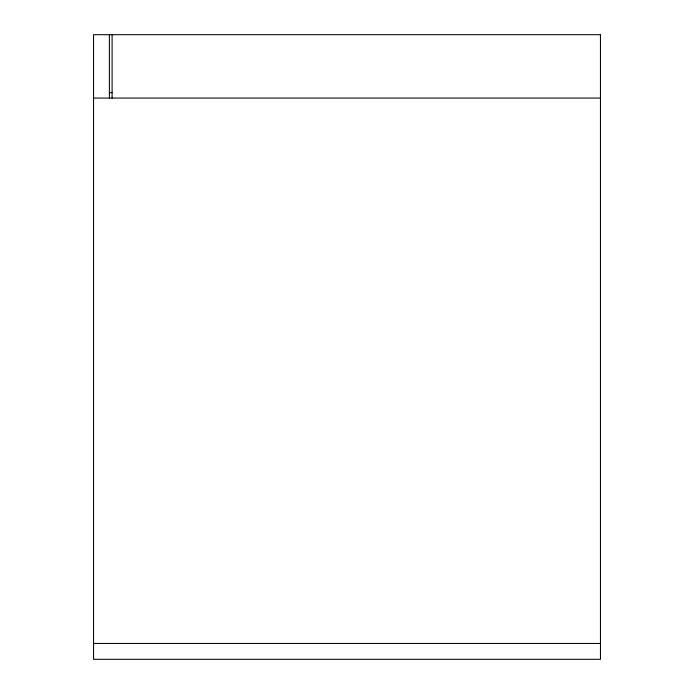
<?xml version="1.0" encoding="UTF-8"?>
<svg xmlns="http://www.w3.org/2000/svg" width="694" height="694" viewBox="0 0 694 694"><rect width="100%" height="100%" fill="white"/><g stroke="black" fill="none" stroke-linecap="round" stroke-linejoin="round"><path stroke-width="1.04" d="M109.383 92.632L112.098 92.632M93.543 98.062L600.457 98.062M93.543 643.459L600.457 643.459M112.098 34.7L112.098 98.062M109.383 34.7L109.383 98.062M600.457 34.7L93.543 34.7L93.543 659.3L600.457 659.3L600.457 34.7"/></g></svg>
